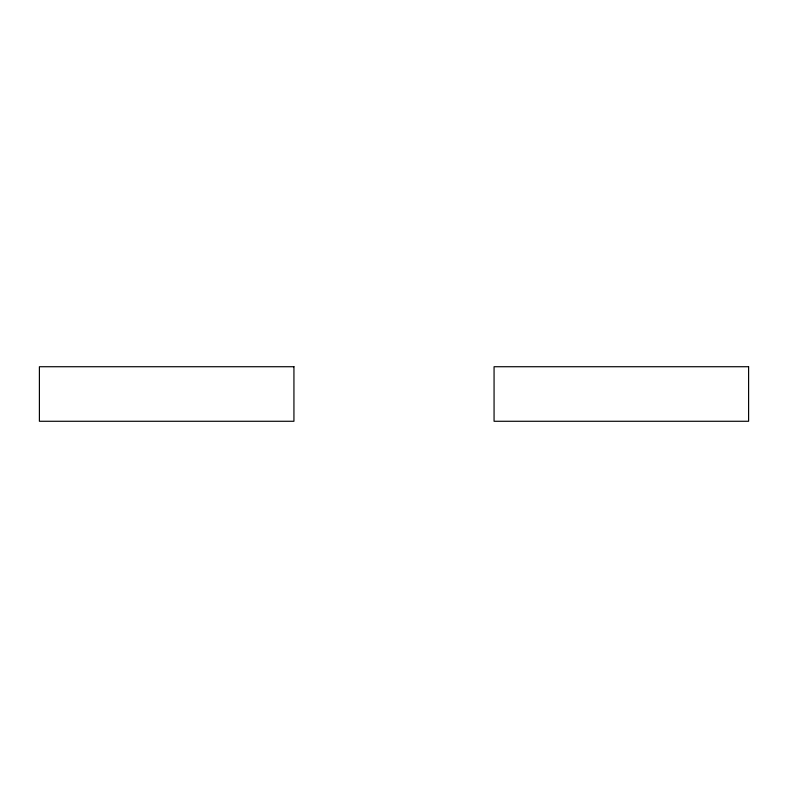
<?xml version="1.0" encoding="UTF-8"?>
<svg xmlns="http://www.w3.org/2000/svg" width="788" height="788" viewBox="0 0 788 788"><rect width="100%" height="100%" fill="white"/><g stroke="black" fill="none" stroke-linecap="round" stroke-linejoin="round"><path stroke-width="1.18" d="M293.934 366.725L39.4 366.725L39.4 421.275L293.934 421.275L293.934 366.725M748.6 366.725L494.066 366.725L494.066 421.275L748.6 421.275L748.6 366.725"/></g></svg>
